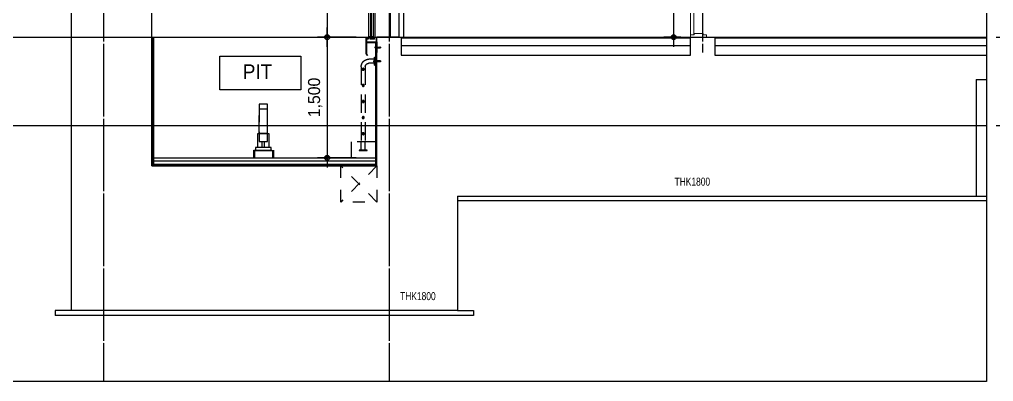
# Model space of a CAD drawing. Header units: millimetres. Extents: x 11948722 to 13111668, y -10771712 to -10232988.
# Drawn here: x 12071968 to 12084081, y -10580444 to -10575944 of the extents above; entities that cross this region are included whole.
import ezdxf
from ezdxf.enums import TextEntityAlignment as Align

# ---------------------------------------------------------------- set-up
doc = ezdxf.new("R2010")
doc.units = ezdxf.units.MM
doc.header["$LTSCALE"] = 150
doc.header["$MEASUREMENT"] = 0
for name, pattern in [('CEN', [6.2, 6, -0.1, 0, -0.1]), ('HID', [2.3, 1.5, -0.8]), ('HIDDEN', [2, 1, -1])]:
    doc.linetypes.add(name, pattern=pattern)
doc.layers.get('0').update_dxf_attribs({"linetype": 'CONTINUOUS'})
doc.layers.get('Defpoints').update_dxf_attribs({"color": 117, "linetype": 'CONTINUOUS'})
for name, color, linetype in [('A-HAT-251', 251, 'CONTINUOUS'), ('A-중심선', 10, 'CEN'), ('CON-C', 2, 'CONTINUOUS'), ('ELE-06', 6, 'CONTINUOUS'), ('ELE-2', 4, 'CONTINUOUS'), ('ELE-3', 7, 'CONTINUOUS'), ('ELE-8', 8, 'CONTINUOUS'), ('ELE08', 8, 'CONTINUOUS'), ('elev', 8, 'HID'), ('revcloud', 1, 'CONTINUOUS'), ('WM', 8, 'X_LINE'), ('Xref-계단단면도$0$3 dim0', 7, 'CONTINUOUS'), ('Xref-계단단면도$0$TEX', 3, 'CONTINUOUS'), ('Xref-계단단면도$0$TEX-SYM', 3, 'CONTINUOUS')]:
    doc.layers.add(name, color=color, linetype=linetype)
doc.layers.add('Xref-계단단면도$0$A-DOR', color=4, linetype='CONTINUOUS', lineweight=0)
doc.styles.get("Standard").update_dxf_attribs({"font": 'NanumGothic.ttf'})
doc.styles.add('Xref-계단단면도$0$나눔고딕 Se', font='')
doc.styles.add('Xref-계단단면도$0$돋움', font='')
doc.styles.add('주석', font='')
doc.styles.get('Xref-계단단면도$0$나눔고딕 Se').set_extended_font_data('Dotum')
doc.styles.get('Xref-계단단면도$0$돋움').set_extended_font_data('Dotum')
doc.styles.get('주석').set_extended_font_data('Dotum')
doc.linetypes.add('X_LINE', pattern='A,0.8,-0.15,["X",Standard,S=0.1,R=0,X=-0.05,Y=-0.05],-0.15', length=1.1)
doc.dimstyles.new('Xref-계단단면도$0$A1-100', dxfattribs={"dimtxt": 3, "dimasz": 1, "dimexe": 2, "dimexo": 2, "dimgap": 1, "dimtad": 1, "dimdec": 0, "dimzin": 12, "dimdsep": 46, "dimlunit": 6, "dimtxsty": 'Xref-계단단면도$0$나눔고딕 Se', "dimblk1": 'Xref-계단단면도$0$DIMDOT', "dimblk2": 'Xref-계단단면도$0$DIMDOT', "dimsah": 1, "dimcen": -1, "dimdle": 2, "dimclrd": 256, "dimclre": 256, "dimclrt": 3, "dimadec": 0, "dimazin": 0, "dimtfac": 1, "dimtdec": 0, "dimtix": 1, "dimtmove": 2, "dimatfit": 3, "dimldrblk": 'Xref-계단단면도$0$DIMDOT', "dimfxl": 1, "dimtvp": 1, "dimtolj": 1, "dimtzin": 12, "dimlwd": -1, "dimlwe": -1, "dimarcsym": 0})

# ---------------------------------------------------------------- blocks, each defined once
blk = doc.blocks.new('Xref-계단단면도$0$DIMDOT')
at = {"color": 0}
blk.add_line((-2, 0), (2, 0), dxfattribs=at)
for radius in [0.5, 0.25]:
    blk.add_circle((0, 0), radius, dxfattribs=at)
blk = doc.blocks.new('*D749')
at = {"layer": 'Defpoints', "color": 0, "transparency": 16777216}
for p in [(12083994, -10566163), (12087594, -10566163), (12083994, -10576163)]:
    blk.add_point(p, dxfattribs=at)
at = {"layer": 'Xref-계단단면도$0$3 dim0', "transparency": 16777216}
for p, q in [((12084114, -10566163), (12087714, -10566163)), ((12087594, -10576103), (12087594, -10566223)), ((12084114, -10576163), (12087714, -10576163))]:
    blk.add_line(p, q, dxfattribs=at)
at = {"layer": 'Xref-계단단면도$0$3 dim0', "transparency": 16777216, "xscale": 60, "yscale": 60, "zscale": 60}
for p, rotation in [((12087594, -10566163), 90), ((12087594, -10576163), 270)]:
    blk.add_blockref('Xref-계단단면도$0$DIMDOT', p, dxfattribs=dict(at, rotation=rotation))
at = {"layer": 'Xref-계단단면도$0$3 dim0', "color": 3, "transparency": 16777216, "insert": (12087409, -10571163), "char_height": 210, "attachment_point": 5, "rotation": 90, "style": 'Xref-계단단면도$0$나눔고딕 Se'}
blk.add_mtext('\\A1;10,000', dxfattribs=at)
blk = doc.blocks.new('*D750')
at = {"layer": 'Defpoints', "color": 0, "transparency": 16777216}
for p in [(12083994, -10576163), (12087594, -10576163), (12083994, -10577263)]:
    blk.add_point(p, dxfattribs=at)
at = {"layer": 'Xref-계단단면도$0$3 dim0', "transparency": 16777216}
for p, q in [((12084114, -10576163), (12087714, -10576163)), ((12087594, -10577203), (12087594, -10576223)), ((12084114, -10577263), (12087714, -10577263))]:
    blk.add_line(p, q, dxfattribs=at)
at = {"layer": 'Xref-계단단면도$0$3 dim0', "transparency": 16777216, "xscale": 60, "yscale": 60, "zscale": 60}
for p, rotation in [((12087594, -10576163), 90), ((12087594, -10577263), 270)]:
    blk.add_blockref('Xref-계단단면도$0$DIMDOT', p, dxfattribs=dict(at, rotation=rotation))
at = {"layer": 'Xref-계단단면도$0$3 dim0', "color": 3, "transparency": 16777216, "insert": (12087409, -10576713), "char_height": 210, "attachment_point": 5, "rotation": 90, "style": 'Xref-계단단면도$0$나눔고딕 Se'}
blk.add_mtext('\\A1;1,100', dxfattribs=at)
blk = doc.blocks.new('ELEV-DOOR')
at = {"layer": 'ELE-3'}
for p, q in [((-6, 2420), (-6, 2467)), ((-2, 2471), (0, 2471)), ((0, 2471), (0, 2406)), ((-124, 2403), (-125, 2403)), ((-125, 2403), (-125, 2240)), ((-124, 2241), (-124, 2403)), ((-22, 2406), (-123, 2406)), ((-123, 2406), (-123, 2380)), ((-123, 2380), (-119, 2380)), ((-119, 2380), (-119, 2402)), ((-119, 2402), (-26, 2402)), ((-65, 2406), (-65, 2408)), ((0, 2406), (-65, 2406)), ((-61, 2412), (-14, 2412)), ((-27, 2391), (-29, 2391)), ((-29, 2391), (-29, 2200)), ((-27, 2200), (-27, 2391)), ((-26, 2402), (-26, 2376)), ((-26, 2376), (-22, 2376)), ((-22, 2376), (-22, 2406)), ((-125, 2240), (-114, 2228)), ((-112, 2229), (-124, 2241)), ((-114, 2228), (-112, 2229)), ((-77, 2254), (-106, 2254)), ((-106, 2254), (-106, 56)), ((-77, 56), (-77, 2254)), ((-42, 2254), (-72, 2254)), ((-72, 2254), (-72, 56)), ((-42, 56), (-42, 2254)), ((-29, 2200), (-27, 2200)), ((-12, 2210), (-26, 2210)), ((-26, 2210), (-26, 2150)), ((-24, 2152), (-24, 2207)), ((-24, 2207), (-12, 2207)), ((312, 2207), (-19, 2207)), ((-19, 2207), (-19, 2205)), ((-19, 2205), (312, 2205)), ((-12, 2207), (-12, 2210)), ((328, 2182), (166, 2152)), ((330, 2210), (312, 2210)), ((312, 2210), (312, 2207)), ((312, 2207), (328, 2207)), ((312, 2205), (312, 2207)), ((328, 2207), (328, 2182)), ((330, 2180), (330, 2210)), ((-26, 2150), (-26, 50)), ((-26, 2150), (166, 2150)), ((166, 2152), (-24, 2152)), ((166, 2150), (330, 2180)), ((-133, 47), (-130, 50)), ((-133, -154), (-133, 47)), ((-133, 38), (-130, 38)), ((-130, 50), (-123, 50)), ((-130, 38), (-130, -153)), ((-110, 23), (-130, 23)), ((-123, 50), (-123, 46)), ((-123, 46), (-117, 46)), ((-75, 39), (-120, 39)), ((-120, 39), (-120, 31)), ((-120, 31), (-110, 31)), ((-117, 46), (-117, 50)), ((-117, 50), (-111, 50)), ((-111, 50), (-111, 46)), ((-111, 46), (-105, 46)), ((-110, 31), (-110, 23)), ((-106, 56), (-77, 56)), ((-105, 46), (-105, 50)), ((-105, 50), (-99, 50)), ((-99, 50), (-99, 46)), ((-99, 46), (-93, 46)), ((-93, 46), (-93, 50)), ((-93, 50), (-87, 50)), ((-87, 50), (-87, 46)), ((-87, 46), (-82, 46)), ((-85, 23), (-85, 31)), ((-85, 31), (-75, 31)), ((-45, 23), (-85, 23)), ((-82, 46), (-82, 50)), ((-82, 50), (-68, 50)), ((-75, 31), (-75, 39)), ((-72, 56), (-42, 56)), ((-68, 50), (-68, 39)), ((-68, 39), (-50, 39)), ((-64, 56), (-64, 45)), ((-64, 45), (-54, 45)), ((-54, 45), (-54, 56)), ((-50, 39), (-50, 50)), ((-50, 50), (0, 50)), ((-40, 39), (-45, 39)), ((-45, 39), (-45, 23)), ((-40, 23), (-40, 39)), ((-30, 23), (-40, 23)), ((-30, 44), (-35, 44)), ((-35, 44), (-35, 29)), ((-35, 29), (-30, 29)), ((-30, 50), (-30, 44)), ((-30, 29), (-30, 23)), ((-119, -180), (-133, -154)), ((-130, -153), (-117, -179)), ((-117, -179), (-119, -180))]:
    blk.add_line(p, q, dxfattribs=at)
blk.add_lwpolyline([(0, -10), (0, 50)], dxfattribs=at)
blk.add_lwpolyline([(-130, -10), (0, -10), (0, -140), (-4, -140, -0.414214), (-12, -132), (-12, -34, 0.414214), (-24, -22), (-122, -22, -0.414214), (-130, -14)], format="xyb", close=True, dxfattribs=at)
for centre, radius, start, end in [((-2, 2467), 4, 90, 180), ((-61, 2408), 4, 90, 180), ((-14, 2420), 8.5, 270, 0)]:
    blk.add_arc(centre, radius, start, end, dxfattribs=at)
at = {"layer": 'ELE-8', "linetype": 'HIDDEN'}
for p, q in [((55, 2438), (-28, 2438)), ((-16, 2443), (-21, 2443)), ((-21, 2435), (-21, 2443)), ((-16, 2435), (-21, 2435)), ((-15, 2449), (-16, 2447)), ((-16, 2431), (-16, 2447)), ((-14, 2443), (-16, 2443)), ((-14, 2435), (-16, 2435)), ((-15, 2429), (-16, 2431)), ((-8, 2449), (-15, 2449)), ((-8, 2444), (-15, 2444)), ((-8, 2434), (-15, 2434)), ((-8, 2429), (-15, 2429)), ((-4, 2443), (-9, 2443)), ((-4, 2435), (-9, 2435)), ((-8, 2425), (-8, 2453)), ((-6, 2425), (-8, 2425)), ((-6, 2453), (-8, 2453)), ((-8, 2429), (-8, 2449)), ((45, 2446), (0, 2446)), ((3, 2444), (0, 2444)), ((3, 2434), (0, 2434)), ((45, 2432), (0, 2432)), ((6, 2443), (1, 2443)), ((6, 2435), (1, 2435)), ((6, 2432), (6, 2432)), ((13, 2444), (8, 2444)), ((13, 2434), (8, 2434)), ((16, 2443), (11, 2443)), ((16, 2435), (11, 2435)), ((23, 2444), (18, 2444)), ((23, 2434), (18, 2434)), ((26, 2443), (21, 2443)), ((26, 2435), (21, 2435)), ((32, 2444), (27, 2444)), ((33, 2434), (28, 2434)), ((35, 2443), (30, 2443)), ((35, 2435), (30, 2435)), ((39, 2444), (37, 2444)), ((39, 2444), (37, 2443)), ((39, 2434), (37, 2435)), ((40, 2434), (38, 2434)), ((42, 2443), (40, 2443)), ((42, 2435), (40, 2435)), ((42, 2441), (42, 2443)), ((42, 2435), (42, 2437)), ((45, 2445), (43, 2445)), ((45, 2433), (43, 2433)), ((45, 2446), (45, 2446)), ((46, 2445), (45, 2445)), ((45, 2445), (45, 2445)), ((46, 2433), (45, 2433)), ((45, 2432), (45, 2433)), ((45, 2432), (45, 2432)), ((50, 2445), (49, 2445)), ((50, 2433), (49, 2433)), ((50, 2442), (50, 2445)), ((50, 2433), (50, 2436)), ((-23, -74), (-28, -74)), ((-28, -74), (-28, -85)), ((-23, -85), (-28, -85)), ((-23, -69), (-23, -89)), ((-23, -69), (-13, -69)), ((-23, -73), (-13, -73)), ((-23, -86), (-13, -86)), ((-23, -89), (-13, -89)), ((-13, -95), (-13, -64)), ((-12, -74), (35, -74)), ((-12, -75), (44, -75)), ((-12, -83), (44, -83)), ((-12, -84), (35, -84)), ((44, -75), (35, -74)), ((35, -74), (35, -84)), ((44, -83), (35, -84)), ((44, -75), (44, -83))]:
    blk.add_line(p, q, dxfattribs=at)
at = {"layer": 'ELE-8'}
for p, q in [((166, 2150), (166, 50)), ((274, 2170), (274, 50)), ((274, 50), (0, 50))]:
    blk.add_line(p, q, dxfattribs=at)
at = {"layer": 'ELE-8', "linetype": 'HIDDEN'}
for centre, start, end in [((-11, -64), 119.6665, 166.3681), ((-11, -94), 193.6318, 240.3335)]:
    blk.add_arc(centre, 2.1, start, end, dxfattribs=at)
blk = doc.blocks.new('점검 사다리')
at = {"layer": 'elev'}
for p, q in [((194049, -58987), (194024, -58988)), ((194024, -58988), (194024, -59003)), ((194049, -58987), (194049, -59004)), ((194080, -58946), (194071, -58946)), ((194071, -59046), (194071, -58946)), ((194080, -59046), (194080, -58946)), ((194080, -58970), (194152, -58970)), ((194086, -58985), (194080, -58985)), ((194086, -59006), (194086, -58985)), ((194009, -58989), (194009, -59002)), ((194009, -58989), (194092, -58989)), ((194009, -59002), (194092, -59002)), ((194024, -59003), (194049, -59004)), ((194080, -59046), (194071, -59046)), ((194086, -59006), (194080, -59006)), ((194080, -59021), (194152, -59021)), ((194092, -59002), (194092, -58989)), ((194196, -59065), (194196, -59996)), ((194247, -59065), (194247, -59996)), ((194071, -59996), (194371, -59996)), ((194197, -60100), (194197, -59996)), ((194247, -60100), (194247, -59996)), ((194371, -59996), (194371, -60196)), ((194172, -60100), (194272, -60100)), ((194172, -60106), (194172, -60100)), ((194272, -60106), (194172, -60106)), ((194272, -60100), (194272, -60106))]:
    blk.add_line(p, q, dxfattribs=at)
for centre, radius in [((194222, -59096), 12.6), ((194222, -59096), 10.6), ((194222, -59296), 12.6), ((194222, -59296), 10.6), ((194222, -59496), 12.6), ((194222, -59496), 10.6), ((194222, -59696), 12.6), ((194222, -59696), 10.6), ((194222, -59896), 12.6), ((194222, -59896), 10.6)]:
    blk.add_circle(centre, radius, dxfattribs=at)
for radius in [95, 44.2]:
    blk.add_arc((194152, -59065), radius, 0, 90, dxfattribs=at)
blk = doc.blocks.new('*D766')
at = {"layer": 'Defpoints', "color": 0, "transparency": 16777216}
for p in [(12080314, -10574063), (12080103, -10576163), (12080314, -10576163)]:
    blk.add_point(p, dxfattribs=at)
at = {"layer": 'Xref-계단단면도$0$3 dim0', "transparency": 16777216}
for p, q in [((12080194, -10574063), (12079983, -10574063)), ((12080103, -10574123), (12080103, -10576103)), ((12080194, -10576163), (12079983, -10576163))]:
    blk.add_line(p, q, dxfattribs=at)
at = {"layer": 'Xref-계단단면도$0$3 dim0', "transparency": 16777216, "xscale": 60, "yscale": 60, "zscale": 60}
for p, rotation in [((12080103, -10574063), 90), ((12080103, -10576163), 270)]:
    blk.add_blockref('Xref-계단단면도$0$DIMDOT', p, dxfattribs=dict(at, rotation=rotation))
at = {"layer": 'Xref-계단단면도$0$3 dim0', "color": 3, "transparency": 16777216, "insert": (12079954, -10575113), "char_height": 150, "attachment_point": 5, "rotation": 90, "style": 'Xref-계단단면도$0$나눔고딕 Se'}
blk.add_mtext('\\A1;2,100', dxfattribs=at)
blk = doc.blocks.new('*D768')
at = {"layer": 'Defpoints', "color": 0, "transparency": 16777216}
for p in [(12076277, -10576163), (12075794, -10577663), (12076277, -10577663)]:
    blk.add_point(p, dxfattribs=at)
at = {"layer": 'Xref-계단단면도$0$3 dim0', "transparency": 16777216}
for p, q in [((12076157, -10576163), (12075674, -10576163)), ((12075794, -10576223), (12075794, -10577603)), ((12076157, -10577663), (12075674, -10577663))]:
    blk.add_line(p, q, dxfattribs=at)
at = {"layer": 'Xref-계단단면도$0$3 dim0', "transparency": 16777216, "xscale": 60, "yscale": 60, "zscale": 60}
for p, rotation in [((12075794, -10576163), 90), ((12075794, -10577663), 270)]:
    blk.add_blockref('Xref-계단단면도$0$DIMDOT', p, dxfattribs=dict(at, rotation=rotation))
at = {"layer": 'Xref-계단단면도$0$3 dim0', "color": 3, "transparency": 16777216, "insert": (12075645, -10576913), "char_height": 150, "attachment_point": 5, "rotation": 90, "style": 'Xref-계단단면도$0$나눔고딕 Se'}
blk.add_mtext('\\A1;1,500', dxfattribs=at)
blk = doc.blocks.new('*D794')
at = {"layer": 'Defpoints', "color": 0, "transparency": 16777216}
for p in [(12076006, -10574063), (12075794, -10576163), (12076006, -10576163)]:
    blk.add_point(p, dxfattribs=at)
at = {"layer": 'Xref-계단단면도$0$3 dim0', "transparency": 16777216}
for p, q in [((12075886, -10574063), (12075674, -10574063)), ((12075794, -10574123), (12075794, -10576103)), ((12075886, -10576163), (12075674, -10576163))]:
    blk.add_line(p, q, dxfattribs=at)
at = {"layer": 'Xref-계단단면도$0$3 dim0', "transparency": 16777216, "xscale": 60, "yscale": 60, "zscale": 60}
for p, rotation in [((12075794, -10574063), 90), ((12075794, -10576163), 270)]:
    blk.add_blockref('Xref-계단단면도$0$DIMDOT', p, dxfattribs=dict(at, rotation=rotation))
at = {"layer": 'Xref-계단단면도$0$3 dim0', "color": 3, "transparency": 16777216, "insert": (12075645, -10575113), "char_height": 150, "attachment_point": 5, "rotation": 90, "style": 'Xref-계단단면도$0$나눔고딕 Se'}
blk.add_mtext('\\A1;2,100', dxfattribs=at)

msp = doc.modelspace()

# ---------------------------------------------------------------- linework, layer by layer
at = {"layer": 'A-HAT-251', "linetype": 'HIDDEN'}
for p, q in [((12076413.6, -10577762.8), (12075963.6, -10578212.8)), ((12076413.6, -10578212.8), (12075963.6, -10577762.8))]:
    msp.add_line(p, q, dxfattribs=at)
at = {"layer": 'A-HAT-251', "linetype": 'HIDDEN', "flags": 128}
msp.add_lwpolyline([(12076413.6, -10577762.8), (12076413.6, -10578212.8), (12075963.6, -10578212.8), (12075963.6, -10577762.8)], dxfattribs=at)
at = {"layer": 'A-중심선'}
for p, q in [((12073013.6, -10528812.8), (12073013.6, -10580443.8)), ((12076563.6, -10528812.8), (12076563.6, -10580443.8)), ((12080463.6, -10528812.8), (12080463.6, -10576355.8))]:
    msp.add_line(p, q, dxfattribs=at)
at = {"layer": 'A-중심선', "linetype": 'ByBlock', "ltscale": 0.5}
for p, q in [((12066368.4, -10576162.8), (12083994.3, -10576162.8)), ((12066368.4, -10577262.8), (12083994.3, -10577262.8))]:
    msp.add_line(p, q, dxfattribs=at)
at = {"layer": 'CON-C', "ltscale": 1200}
for p, q in [((12072613.6, -10579562.8), (12072613.6, -10531137.8)), ((12073613.6, -10577762.8), (12073613.6, -10566162.8)), ((12076413.6, -10577762.8), (12076413.6, -10576162.8)), ((12076413.6, -10576162.8), (12076713.6, -10576162.8)), ((12076713.6, -10576162.8), (12076713.6, -10576387.8)), ((12080313.6, -10576387.8), (12080313.6, -10576162.8)), ((12080313.6, -10576162.8), (12080613.6, -10576162.8)), ((12080613.6, -10576162.8), (12080613.6, -10576387.8)), ((12076713.6, -10576387.8), (12080313.6, -10576387.8)), ((12080613.6, -10576387.8), (12083994.3, -10576387.8)), ((12083863.6, -10576687.8), (12083863.6, -10578139.8)), ((12083863.6, -10576687.8), (12083994.3, -10576687.8)), ((12073613.6, -10577762.8), (12076413.6, -10577762.8)), ((12077413.6, -10578139.8), (12083863.6, -10578139.8))]:
    msp.add_line(p, q, dxfattribs=at)
at = {"layer": 'CON-C'}
for p, q in [((12077413.6, -10578139.8), (12077413.6, -10579562.8)), ((12077413.6, -10579562.8), (12072613.6, -10579562.8))]:
    msp.add_line(p, q, dxfattribs=at)
at = {"layer": 'Defpoints', "ltscale": 1200}
msp.add_lwpolyline([(12066368.4, -10525959.4), (12083994.3, -10525959.4), (12083994.3, -10580443.8), (12066368.4, -10580443.8)], close=True, dxfattribs=at)
at = {"layer": 'ELE-06'}
for p, q in [((12073633.6, -10576162.8), (12073633.6, -10577742.8)), ((12076393.6, -10576235.5), (12076393.6, -10577742.8)), ((12076713.6, -10576162.8), (12080313.6, -10576162.8)), ((12073613.6, -10577662.8), (12076393.6, -10577662.8)), ((12073633.6, -10577742.8), (12076393.6, -10577742.8)), ((12083994.3, -10578199.8), (12077413.6, -10578199.8)), ((12083863.6, -10578139.8), (12083994.3, -10578139.8)), ((12072613.6, -10579562.8), (12072413.6, -10579562.8)), ((12072413.6, -10579562.8), (12072413.6, -10579622.8)), ((12077613.6, -10579622.8), (12072413.6, -10579622.8)), ((12077413.6, -10579562.8), (12077613.6, -10579562.8)), ((12077613.6, -10579562.8), (12077613.6, -10579622.8))]:
    msp.add_line(p, q, dxfattribs=at)
at = {"layer": 'ELE-2'}
for p, q in [((12073623.6, -10576162.8), (12073623.6, -10577752.8)), ((12076403.6, -10576162.8), (12076403.6, -10577752.8)), ((12080613.6, -10576162.8), (12083994.3, -10576162.8)), ((12073623.6, -10577752.8), (12076403.6, -10577752.8))]:
    msp.add_line(p, q, dxfattribs=at)
at = {"layer": 'ELE08'}
for p, q in [((12076713.6, -10576169.8), (12080313.6, -10576169.8)), ((12080613.6, -10576169.8), (12083994.3, -10576169.8)), ((12076713.6, -10576267.8), (12080313.6, -10576267.8)), ((12080613.6, -10576267.8), (12083994.3, -10576267.8))]:
    msp.add_line(p, q, dxfattribs=at)
at = {"layer": 'elev'}
for points in [[(12075051.3, -10577459.6), (12075051.3, -10576996), (12074947.2, -10576996), (12074947.2, -10577459.6)], [(12074949, -10577360.4), (12074949, -10577053.9), (12075049.8, -10577053.9), (12075049.8, -10577360.4)]]:
    msp.add_lwpolyline(points, close=True, dxfattribs=at)
for points in [[(12074931.8, -10577535.2), (12074931.8, -10577360.4), (12075067, -10577360.4), (12075067, -10577535.2)], [(12074986.3, -10577535.2), (12074986.3, -10577459.6), (12075012.3, -10577459.6), (12075012.3, -10577535.2)], [(12074882.1, -10577662.8), (12074882.1, -10577568.7), (12075125.2, -10577568.7), (12075125.2, -10577662.8)], [(12075117.2, -10577662.8), (12075117.2, -10577575.6), (12074888.7, -10577575.6), (12074888.7, -10577662.8)], [(12075096, -10577568.7), (12075096, -10577535.2), (12074902.8, -10577535.2), (12074902.8, -10577568.7)], [(12074882.1, -10577662.8), (12075125.2, -10577662.8)]]:
    msp.add_lwpolyline(points, dxfattribs=at)
at = {"layer": 'revcloud', "color": 5, "ltscale": 1200}
msp.add_line((12076743.6, -10574032.8), (12076743.6, -10576162.8), dxfattribs=at)
at = {"layer": 'WM', "ltscale": 0.3}
msp.add_line((12073613.6, -10577702.8), (12076393.6, -10577702.8), dxfattribs=at)
at = {"layer": 'Xref-계단단면도$0$A-DOR'}
for points in [[(12080313.6, -10576132.8), (12080313.6, -10574092.8)], [(12080353.6, -10574092.8), (12080353.6, -10576132.8)]]:
    msp.add_lwpolyline(points, dxfattribs=at)
msp.add_lwpolyline([(12080313.6, -10576162.8), (12080513.6, -10576162.8), (12080513.6, -10576132.8), (12080468.6, -10576132.8), (12080468.6, -10576117.8), (12080358.6, -10576117.8), (12080358.6, -10576132.8), (12080313.6, -10576132.8)], close=True, dxfattribs=at)
at = {"layer": 'Xref-계단단면도$0$TEX-SYM'}
msp.add_lwpolyline([(12074459.9, -10576400.1), (12075466.1, -10576400.1), (12075466.1, -10576820.1), (12074459.9, -10576820.1)], close=True, dxfattribs=at)

# ---------------------------------------------------------------- block references
at = {"layer": 'ELE-3'}
msp.add_blockref('ELEV-DOOR', (12076413.6, -10576212.8), dxfattribs=at)
at = {"layer": 'elev', "xscale": -1}
msp.add_blockref('점검 사다리', (12270464.8, -10517467.2), dxfattribs=at)

# ---------------------------------------------------------------- texts
at = {"layer": 'Defpoints', "style": '주석', "width": 0.8}
for p in [(12080114.4, -10577959.3), (12076701.6, -10579382.3)]:
    msp.add_text('THK1800', height=100, dxfattribs=at).set_placement(p, align=Align.MIDDLE_LEFT)
at = {"layer": 'Xref-계단단면도$0$TEX', "style": 'Xref-계단단면도$0$돋움'}
msp.add_text('PIT', height=180, dxfattribs=at).set_placement((12074745.2, -10576592), align=Align.MIDDLE_LEFT)

# ---------------------------------------------------------------- dimensions: what is measured, and where the dimension line sits
at = {"layer": 'Xref-계단단면도$0$3 dim0'}
for base, p1, p2, angle, override, picture, middle in [((12087594.3, -10566162.8), (12083994.3, -10576162.8), (12083994.3, -10566162.8), 90, {"dimscale": 60, "dimtxt": 3.5}, '*D749', (12087409, -10571162.8)), ((12075794.4, -10576162.8), (12076005.5, -10574062.8), (12076005.5, -10576162.8), 270, {"dimscale": 60, "dimtxt": 2.5}, '*D794', (12075644.9, -10575112.8)), ((12080103.1, -10576162.8), (12080314.2, -10574062.8), (12080314.2, -10576162.8), 270, {"dimscale": 60, "dimtxt": 2.5}, '*D766', (12079953.6, -10575112.8)), ((12075794.4, -10577662.8), (12076277, -10576162.8), (12076277, -10577662.8), 270, {"dimscale": 60, "dimtxt": 2.5}, '*D768', (12075644.9, -10576912.8)), ((12087594.3, -10576162.8), (12083994.3, -10577262.8), (12083994.3, -10576162.8), 90, {"dimscale": 60, "dimtxt": 3.5}, '*D750', (12087409, -10576712.8))]:
    dim = msp.add_linear_dim(base=base, p1=p1, p2=p2, angle=angle, dimstyle='Xref-계단단면도$0$A1-100', override=override, dxfattribs=at)
    dim.commit()
    dim.dimension.update_dxf_attribs({"geometry": picture, "text_midpoint": middle})

doc.saveas('drawing.dxf')
